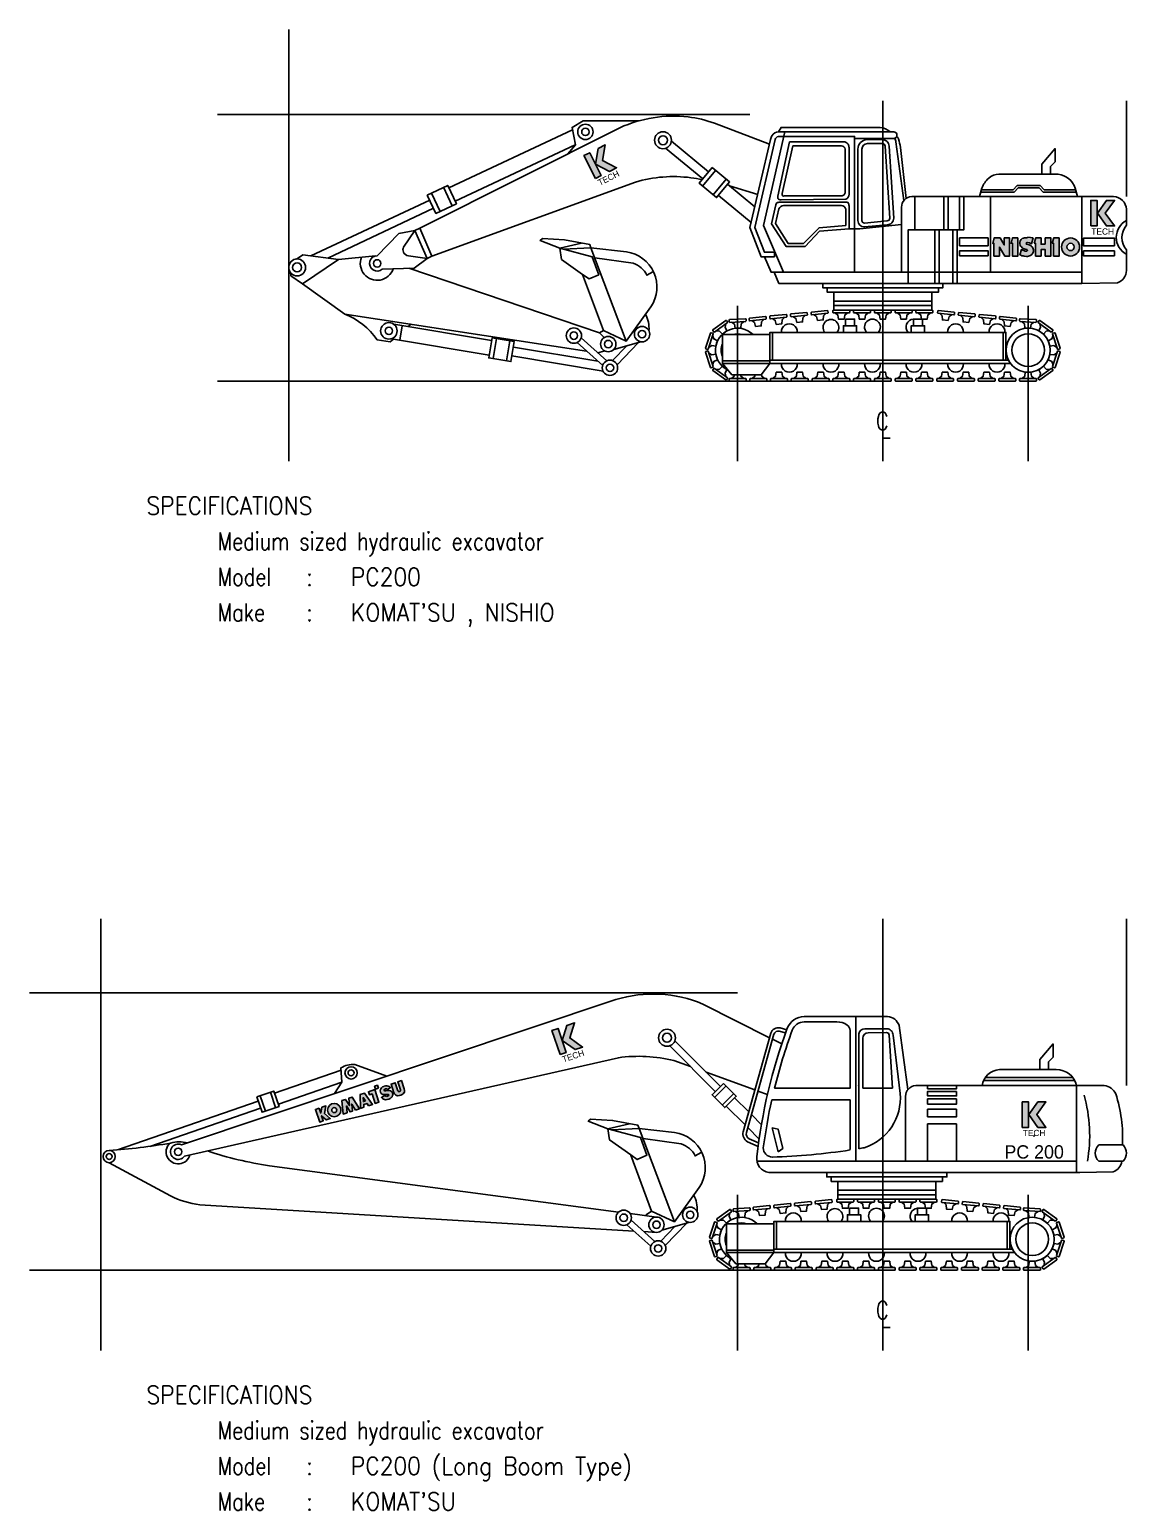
# Model space of a CAD drawing. Header units: inches. Extents: x -2548 to -2391, y 2200 to 2352.
# Drawn here: x -2403.2 to -2390.85, y 2240.74 to 2257.39 of the extents above; entities that cross this region are included whole.
import ezdxf
from ezdxf.enums import TextEntityAlignment as Align

# ---------------------------------------------------------------- set-up
doc = ezdxf.new("R2010")
doc.units = ezdxf.units.IN
doc.header["$MEASUREMENT"] = 0
doc.linetypes.add('CENTER', pattern=[2, 1.25, -0.25, 0.25, -0.25])
doc.layers.add('Dim_', color=8, linetype='Continuous')
doc.layers.add('Spec_', color=3, linetype='Continuous')
doc.styles.add('Aungsana New', font='Angsana New.ttf', dxfattribs={"height": 400})
doc.styles.add('Franklin', font='FRAHV.TTF')
doc.styles.add('ROMANS', font='romans', dxfattribs={"height": 0.1})

# ---------------------------------------------------------------- blocks, each defined once
blk = doc.blocks.new('K-TECH Ma_')
at = {"linetype": 'ByBlock', "lineweight": -2}
for color, points in [(10, [(-49, 303), (-106, 303), (-106, 77), (-49, 77)]), (170, [(105, 303), (34, 303), (-47, 190), (34, 77), (105, 77), (23, 190)])]:
    blk.add_hatch(color=color, dxfattribs=at).paths.add_polyline_path(points)
at = {"color": 10}
blk.add_lwpolyline([(-106, 77), (-49, 77), (-49, 303), (-106, 303)], close=True, dxfattribs=at)
at = {"color": 170}
blk.add_lwpolyline([(-47, 190), (34, 303), (105, 303), (23, 190), (105, 77), (34, 77), (-47, 190)], close=True, dxfattribs=at)
at = {"color": 7, "style": 'Aungsana New'}
blk.add_text('TECH', height=55.1, dxfattribs=at).set_placement((0, 0), align=Align.CENTER)
blk = doc.blocks.new('NISHIO Ma_')
at = {"linetype": 'ByBlock', "lineweight": -2}
h = blk.add_hatch(color=7, dxfattribs=at)
h.paths.add_polyline_path([(225, 0, 1), (385, 0, 1)])
h.paths.add_polyline_path([(337, 0, -1), (272, 0, -1)], flags=16)
h.paths.add_polyline_path([(204, 80), (155, 80), (142, 33), (154, 33), (154, -80), (204, -80)])
h.paths.add_polyline_path([(130, 80), (81, 80), (81, 25), (44, 25), (44, 80), (-4, 80), (-17, 33), (-5, 33), (-5, -80), (44, -80), (44, -23), (81, -23), (81, -80), (130, -80)])
h.paths.add_polyline_path([(-26, 81), (-73, 86), (-80, 81, 0.159), (-124, 74, 0.296), (-145, 27, 0.177), (-124, -7, 0.127), (-86, -21, -0.518), (-78, -31, -0.354), (-90, -38, -0.043), (-103, -35, -0.035), (-131, -23), (-144, -69, 0.072), (-107, -82), (-86, -84, 0.119), (-49, -75, 0.298), (-23, -25, 0.167), (-41, 7, 0.153), (-87, 25, -0.229), (-87, 38, -0.218), (-78, 40), (-65, 38, -0.055), (-41, 29)])
h.paths.add_polyline_path([(-162, 80), (-211, 80), (-223, 33), (-211, 33), (-211, -80), (-162, -80)])
h.paths.add_polyline_path([(-235, 80), (-283, 80), (-283, 18), (-319, 80), (-373, 80), (-385, 32), (-374, 32), (-374, -80), (-326, -80), (-326, -1), (-278, -80), (-235, -80)])
at = {"color": 7, "linetype": 'ByBlock', "lineweight": -2}
for points in [[(-319, 80), (-373, 80), (-385, 32), (-374, 32), (-374, -80), (-326, -80), (-326, -1), (-278, -80), (-235, -80), (-235, 80), (-283, 80), (-283, 18), (-319, 80)], [(-162, 80), (-211, 80), (-223, 33), (-211, 33), (-211, -80), (-162, -80), (-162, 80)], [(81, 25), (81, 80), (130, 80), (130, -80), (81, -80), (81, -23), (44, -23), (44, -80), (-5, -80), (-5, 33), (-17, 33), (-4, 80), (44, 80), (44, 25), (81, 25)], [(204, 80), (155, 80), (142, 33), (154, 33), (154, -80), (204, -80), (204, 80)]]:
    blk.add_lwpolyline(points, dxfattribs=at)
blk.add_lwpolyline([(-26, 81), (-73, 86), (-80, 81, 0.159), (-124, 74, 0.296), (-145, 27, 0.177), (-124, -7, 0.127), (-86, -21, -0.518), (-78, -31, -0.354), (-90, -38, -0.043), (-103, -35, -0.035), (-131, -23), (-144, -69, 0.072), (-107, -82), (-86, -84, 0.119), (-49, -75, 0.298), (-23, -25, 0.167), (-41, 7, 0.153), (-87, 25, -0.229), (-87, 38, -0.218), (-78, 40), (-65, 38, -0.055), (-41, 29), (-26, 81)], format="xyb", dxfattribs=at)
for radius in [80, 32.5]:
    blk.add_circle((305, 0), radius, dxfattribs=at)
blk = doc.blocks.new('PC200 Track _s')
at = {"color": 9, "linetype": 'ByBlock', "lineweight": -2}
for points in [[(-1492, 436), (-1377, 519), (-1376, 525), (-1386, 538), (-1392, 539), (-1506, 456), (-1507, 450), (-1498, 437)], [(-1357, 521), (-1216, 529), (-1211, 534), (-1212, 550), (-1217, 554), (-1358, 546), (-1362, 541), (-1361, 525)], [(-1178, 535), (-1037, 549), (-1034, 554), (-1035, 570), (-1040, 574), (-1181, 560), (-1184, 556), (-1183, 539)], [(-995, 553), (-854, 567), (-850, 571), (-852, 588), (-857, 592), (-997, 578), (-1001, 573), (-1000, 557)], [(-812, 571), (-671, 584), (-667, 589), (-669, 605), (-674, 609), (-814, 596), (-818, 591), (-817, 575)], [(-629, 589), (-488, 602), (-484, 607), (-486, 623), (-491, 627), (-631, 613), (-635, 609), (-634, 592)], [(-297, 605), (-439, 605), (-443, 609), (-443, 626), (-439, 630), (-297, 630), (-293, 626), (-293, 609)], [(-113, 605), (-255, 605), (-259, 609), (-259, 626), (-255, 630), (-113, 630), (-109, 626), (-109, 609)], [(71, 605), (-71, 605), (-75, 609), (-75, 626), (-71, 630), (71, 630), (75, 626), (75, 609)], [(255, 605), (113, 605), (109, 609), (109, 626), (113, 630), (255, 630), (259, 626), (259, 609)], [(439, 605), (297, 605), (293, 609), (293, 626), (297, 630), (439, 630), (443, 626), (443, 609)], [(629, 589), (488, 602), (484, 607), (486, 623), (491, 627), (631, 613), (635, 609), (634, 592)], [(812, 571), (671, 584), (667, 589), (669, 605), (674, 609), (814, 596), (818, 591), (817, 575)], [(995, 553), (854, 567), (850, 571), (852, 588), (857, 592), (997, 578), (1001, 573), (1000, 557)], [(1178, 535), (1037, 549), (1034, 554), (1035, 570), (1040, 574), (1181, 560), (1184, 556), (1183, 539)], [(1357, 521), (1216, 529), (1211, 534), (1212, 550), (1217, 554), (1358, 546), (1362, 541), (1361, 525)], [(1491, 436), (1377, 519), (1376, 525), (1386, 538), (1392, 539), (1506, 456), (1507, 450), (1498, 437)], [(-1547, 285), (-1503, 419), (-1506, 425), (-1522, 430), (-1527, 427), (-1571, 293), (-1568, 287), (-1553, 282)], [(1547, 285), (1503, 419), (1506, 425), (1522, 430), (1527, 427), (1571, 293), (1568, 287), (1552, 282)], [(-1503, 131), (-1547, 265), (-1553, 268), (-1568, 263), (-1571, 257), (-1527, 123), (-1522, 120), (-1506, 125)], [(1503, 130), (1547, 265), (1552, 268), (1568, 263), (1571, 257), (1527, 123), (1522, 120), (1506, 125)], [(-1377, 31), (-1492, 114), (-1498, 113), (-1507, 100), (-1506, 94), (-1392, 11), (-1386, 12), (-1376, 25)], [(-1217, 25), (-1358, 25), (-1362, 21), (-1362, 4), (-1358, 0), (-1217, 0), (-1212, 4), (-1212, 21)], [(-1033, 25), (-1174, 25), (-1179, 21), (-1179, 4), (-1174, 0), (-1033, 0), (-1029, 4), (-1029, 21)], [(-849, 25), (-990, 25), (-995, 21), (-995, 4), (-990, 0), (-849, 0), (-845, 4), (-845, 21)], [(-665, 25), (-806, 25), (-811, 21), (-811, 4), (-806, 0), (-665, 0), (-661, 4), (-661, 21)], [(-481, 25), (-622, 25), (-627, 21), (-627, 4), (-622, 0), (-481, 0), (-477, 4), (-477, 21)], [(-297, 25), (-439, 25), (-443, 21), (-443, 4), (-439, 0), (-297, 0), (-293, 4), (-293, 21)], [(-113, 25), (-255, 25), (-259, 21), (-259, 4), (-255, 0), (-113, 0), (-109, 4), (-109, 21)], [(71, 25), (-71, 25), (-75, 21), (-75, 4), (-71, 0), (71, 0), (75, 4), (75, 21)], [(255, 25), (113, 25), (109, 21), (109, 4), (113, 0), (255, 0), (259, 4), (259, 21)], [(439, 25), (297, 25), (293, 21), (293, 4), (297, 0), (439, 0), (443, 4), (443, 21)], [(622, 25), (481, 25), (477, 21), (477, 4), (481, 0), (622, 0), (627, 4), (627, 21)], [(806, 25), (665, 25), (661, 21), (661, 4), (665, 0), (806, 0), (811, 4), (811, 21)], [(990, 25), (849, 25), (845, 21), (845, 4), (849, 0), (990, 0), (995, 4), (995, 21)], [(1174, 25), (1033, 25), (1029, 21), (1029, 4), (1033, 0), (1174, 0), (1179, 4), (1179, 21)], [(1358, 25), (1217, 25), (1212, 21), (1212, 4), (1217, 0), (1358, 0), (1362, 4), (1362, 21)], [(1377, 31), (1491, 114), (1498, 113), (1507, 100), (1506, 94), (1392, 11), (1386, 12), (1376, 25)]]:
    blk.add_lwpolyline(points, close=True, dxfattribs=at)
at = {"color": 250, "linetype": 'ByBlock', "lineweight": -2}
for points in [[(-1232, 528), (-1255, 508), (-1258, 472), (-1308, 469), (-1315, 504), (-1340, 522)], [(-1054, 548), (-1076, 526), (-1078, 490), (-1127, 485), (-1136, 520), (-1162, 537)], [(-870, 565), (-893, 544), (-895, 508), (-944, 503), (-953, 538), (-979, 555)], [(-687, 583), (-709, 561), (-711, 525), (-761, 521), (-770, 556), (-796, 572)], [(-504, 601), (-526, 579), (-528, 543), (-578, 538), (-587, 573), (-613, 590)], [(-422, 605), (-398, 586), (-393, 550), (-343, 550), (-337, 586), (-313, 605)], [(-238, 605), (-214, 586), (-209, 550), (-159, 550), (-153, 586), (-129, 605)], [(-54, 605), (-30, 586), (-25, 550), (25, 550), (30, 586), (54, 605)], [(129, 605), (153, 586), (159, 550), (209, 550), (214, 586), (238, 605)], [(313, 605), (337, 586), (343, 550), (393, 550), (398, 586), (422, 605)], [(504, 601), (526, 579), (528, 543), (578, 538), (587, 573), (613, 590)], [(687, 583), (709, 561), (711, 525), (761, 521), (770, 556), (796, 572)], [(870, 565), (893, 544), (895, 508), (944, 503), (953, 538), (979, 555)], [(1054, 548), (1076, 526), (1078, 490), (1127, 485), (1136, 520), (1162, 537)], [(1232, 528), (1255, 508), (1258, 472), (1308, 469), (1315, 504), (1340, 522)], [(-1508, 404), (-1498, 375), (-1465, 359), (-1481, 311), (-1516, 317), (-1542, 300)], [(-1390, 509), (-1398, 480), (-1382, 447), (-1422, 418), (-1448, 444), (-1479, 445)], [(1390, 509), (1398, 480), (1382, 447), (1422, 418), (1448, 444), (1478, 445)], [(1508, 404), (1497, 375), (1465, 359), (1481, 311), (1516, 317), (1542, 300)], [(-1542, 250), (-1516, 233), (-1481, 239), (-1465, 191), (-1498, 175), (-1508, 146)], [(-1479, 105), (-1448, 106), (-1422, 132), (-1382, 103), (-1398, 70), (-1390, 41)], [(1478, 105), (1448, 106), (1422, 132), (1382, 102), (1398, 70), (1390, 41)], [(1542, 249), (1516, 233), (1481, 238), (1465, 191), (1497, 175), (1508, 146)], [(-1342, 25), (-1318, 44), (-1316, 58)], [(-1259, 58), (-1257, 44), (-1233, 25)], [(-1158, 25), (-1134, 44), (-1132, 58)], [(-1076, 61), (-1073, 44), (-1049, 25)], [(-974, 25), (-950, 44), (-945, 80), (-895, 80), (-889, 44), (-865, 25)], [(-790, 25), (-766, 44), (-761, 80), (-711, 80), (-705, 44), (-681, 25)], [(-606, 25), (-582, 44), (-577, 80), (-527, 80), (-521, 44), (-497, 25)], [(-422, 25), (-398, 44), (-393, 80), (-343, 80), (-337, 44), (-313, 25)], [(-238, 25), (-214, 44), (-209, 80), (-159, 80), (-153, 44), (-129, 25)], [(-54, 25), (-30, 44), (-25, 80), (25, 80), (30, 44), (54, 25)], [(129, 25), (153, 44), (159, 80), (209, 80), (214, 44), (238, 25)], [(313, 25), (337, 44), (343, 80), (393, 80), (398, 44), (422, 25)], [(497, 25), (521, 44), (527, 80), (577, 80), (582, 44), (606, 25)], [(681, 25), (705, 44), (711, 80), (761, 80), (766, 44), (790, 25)], [(865, 25), (889, 44), (895, 80), (945, 80), (950, 44), (974, 25)], [(1049, 25), (1073, 44), (1079, 80), (1129, 80), (1134, 44), (1158, 25)], [(1233, 25), (1257, 44), (1262, 80), (1312, 80), (1318, 44), (1342, 25)]]:
    blk.add_lwpolyline(points, dxfattribs=at)
at = {"color": 7, "linetype": 'ByBlock', "lineweight": -2}
for points in [[(-350, 433), (-350, 492), (-330, 492), (-330, 551), (-251, 551), (-251, 492), (-232, 492), (-232, 433)], [(252, 433), (252, 492), (271, 492), (271, 551), (350, 551), (350, 492), (370, 492), (370, 433)], [(-1421, 413), (-1001, 413), (-1001, 433), (1090, 433), (1090, 186), (1114, 186)], [(-1001, 413), (-1001, 157)], [(-330, 492), (-251, 492)], [(271, 492), (350, 492)], [(-1421, 157), (-1337, 58), (-1078, 58), (-1001, 157)], [(1130, 157), (-1421, 157)]]:
    blk.add_lwpolyline(points, dxfattribs=at)
at = {"linetype": 'ByBlock', "lineweight": -2}
blk.add_lwpolyline([(-1421, 413), (-1421, 157)], dxfattribs=at)
at = {"color": 8, "linetype": 'ByBlock', "lineweight": -2}
for points in [[(-977, 433), (-977, 186)], [(1066, 433), (1066, 186)], [(-1001, 180), (-1421, 180)], [(-1001, 186), (1110, 186)]]:
    blk.add_lwpolyline(points, dxfattribs=at)
at = {"color": 7, "linetype": 'ByBlock', "lineweight": -2}
blk.add_circle((1288, 275), 195, dxfattribs=at)
at = {"color": 8, "linetype": 'ByBlock', "lineweight": -2}
blk.add_circle((1288, 275), 145, dxfattribs=at)
for centre, radius, start, end in [((-460, 477), 70, 321.2448, 218.7552), ((-92, 480), 70, 317.4586, 222.5414), ((276, 480), 70, 93.6984, 222.5414), ((-1288, 275), 145, 72.2175, 107.7825), ((-828, 439), 70, 354.6295, 185.3705), ((644, 439), 70, 354.6295, 185.3705), ((1012, 439), 70, 354.6295, 185.3705), ((-1288, 275), 145, 156.68, 203.32), ((-828, 150), 70, 174.6295, 5.3705), ((-460, 150), 70, 174.6295, 5.3705), ((-92, 150), 70, 174.6295, 5.3705), ((276, 150), 70, 174.6295, 5.3705), ((644, 150), 70, 174.6295, 5.3705), ((1012, 150), 70, 174.6295, 5.3705)]:
    blk.add_arc(centre, radius, start, end, dxfattribs=at)
at = {"color": 7, "linetype": 'ByBlock', "lineweight": -2}
blk.add_arc((-1288, 275), 195, 45.0775, 244.3334, dxfattribs=at)
blk = doc.blocks.new('PC200 Driv_s')
at = {"color": 0, "linetype": 'ByBlock', "lineweight": -2}
for points in [[(-1175, 2805), (-1144, 2855), (-32, 2855, -0.150004), (81, 2804, -0.150004)], [(-1104, 2804), (122, 2804, -0.414), (159, 2767, -0.414), (122, 2729), (-314, 2729)], [(134, 2731, -0.046347), (147, 2692), (237, 2032)], [(2740, 1934), (2740, 1934, 0.391894), (2596, 2077), (325, 2077, 0.399), (210, 1956), (210, 1226)], [(2740, 1934), (2740, 1754, 0.358953), (2740, 1477), (2740, 1245)], [(2239, 1101), (2641, 1108, 0.325), (2740, 1245)]]:
    blk.add_lwpolyline(points, format="xyb", dxfattribs=at)
at = {"color": 7, "linetype": 'ByBlock', "lineweight": -2}
for points in [[(-1104, 2804), (-1104, 2805), (-1175, 2805, 0.282), (-1246, 2762, 0.079), (-1264, 2717), (-1495, 1730), (-1369, 1401), (-1219, 1401), (-1219, 1451), (-1332, 1451), (-1441, 1730), (-1213, 2717, -0.217), (-1175, 2754), (-1116, 2754)], [(2192, 2077), (2163, 2172, 0.297), (1974, 2328), (1305, 2328, 0.189), (1192, 2283, 0.14), (1115, 2172), (1086, 2078)]]:
    blk.add_lwpolyline(points, format="xyb", dxfattribs=at)
at = {"color": 0, "linetype": 'ByBlock', "lineweight": -2}
for points in [[(-1117, 1226), (-1344, 1752), (-1104, 2804)], [(-1116, 2754), (-317, 2754), (-317, 1226)], [(1212, 2077), (1212, 1226)], [(2239, 1101), (2239, 2077)], [(-1333, 1401), (-1257, 1226), (-1223, 1226), (-1169, 1101), (2239, 1101)], [(-1223, 1226), (2239, 1226)], [(284, 1101), (284, 1226)]]:
    blk.add_lwpolyline(points, dxfattribs=at)
at = {"color": 8, "linetype": 'ByBlock', "lineweight": -2}
for points in [[(-1049, 2691), (-1182, 2081, 0.142906), (-1181, 2056, 0.319507), (-1145, 2040), (-416, 2047, 0.264135), (-380, 2103), (-380, 2628, 0.094898), (-390, 2666, 0.299551), (-442, 2691)], [(-281, 1808, 0.411815), (-208, 1735), (49, 1760, 0.414759), (123, 1833), (70, 2645, 0.428955), (-4, 2716), (-179, 2718, 0.397983), (-280, 2611)], [(-1159, 2015, 0.100502), (-1192, 2006, 0.143698), (-1204, 1984), (-1253, 1770), (-1087, 1514), (-874, 1514), (-711, 1689), (-380, 1714), (-380, 1971, 0.120535), (-392, 2009, 0.215599), (-419, 2015)]]:
    blk.add_lwpolyline(points, format="xyb", close=True, dxfattribs=at)
at = {"color": 250, "linetype": 'ByBlock', "lineweight": -2}
for points in [[(25, 2645, 0.415755), (-4, 2675), (-173, 2673, 0.414114), (-235, 2611), (-236, 1808, 0.410978), (-208, 1779), (49, 1804, 0.414941), (79, 1833)], [(-1013, 2648), (-1134, 2111, 0.188389), (-1126, 2085, 0.189925), (-1107, 2084), (-467, 2084, 0.420393), (-424, 2128), (-424, 2611, 0.374419), (-467, 2648)], [(-1119, 1977, 0.236), (-1169, 1940), (-1207, 1774), (-1066, 1551), (-893, 1551), (-718, 1727), (-417, 1752), (-418, 1934, 0.38), (-467, 1977)]]:
    blk.add_lwpolyline(points, format="xyb", close=True, dxfattribs=at)
at = {"color": 8, "linetype": 'ByBlock', "lineweight": -2}
blk.add_lwpolyline([(156, 2751, -0.17), (175, 2725, -0.054), (197, 2629), (262, 2056)], format="xyb", dxfattribs=at)
at = {"color": 7, "linetype": 'ByBlock', "lineweight": -2}
for points in [[(1788, 2328), (1788, 2441), (1938, 2617), (1938, 2466), (1888, 2416), (1888, 2328)], [(284, 1226), (284, 1702), (911, 1702), (911, 2077)], [(360, 1702), (360, 2077)], [(-677, 1101), (-677, 1051), (-626, 1051), (-626, 1000), (-551, 1000), (-551, 800), (551, 800), (551, 1000), (626, 1000), (626, 1051), (676, 1051), (676, 1101)]]:
    blk.add_lwpolyline(points, dxfattribs=at)
at = {"color": 8, "linetype": 'ByBlock', "lineweight": -2}
for points in [[(2177, 2128), (1804, 2128), (1760, 2175), (1522, 2175), (1478, 2128), (1102, 2128)], [(2169, 2153), (1816, 2153), (1769, 2203), (1512, 2203), (1465, 2153), (1109, 2153)], [(685, 1702), (685, 2077)], [(735, 1702), (735, 2077)], [(861, 1702), (861, 2077)], [(-380, 1714), (-259, 1714), (209, 1764)], [(585, 1702), (585, 1101)], [(635, 1702), (635, 1101)], [(786, 1702), (786, 1101)], [(836, 1702), (836, 1101)], [(-626, 1051), (626, 1051)], [(551, 850), (-551, 850)]]:
    blk.add_lwpolyline(points, dxfattribs=at)
for points in [[(1185, 1524), (863, 1524), (863, 1612), (1185, 1612)], [(2605, 1522), (2258, 1522), (2258, 1610), (2605, 1610)], [(1185, 1412), (863, 1412), (863, 1467), (1185, 1467)], [(2605, 1410), (2258, 1410), (2258, 1465), (2605, 1465)]]:
    blk.add_lwpolyline(points, close=True, dxfattribs=at)
at = {"color": 9, "linetype": 'ByBlock', "lineweight": -2}
for points in [[(-551, 1000), (551, 1000)], [(551, 900), (-551, 900)]]:
    blk.add_lwpolyline(points, dxfattribs=at)
at = {"color": 8, "linetype": 'ByBlock', "lineweight": -2}
blk.add_arc((2844, 1617), 217, 118.7414, 240.761, dxfattribs=at)
at = {"layer": 'DEFPOINTS', "color": 7, "linetype": 'ByBlock', "lineweight": -2}
for p in [(-317, 2077), (1725, 1510), (2473, 1649)]:
    blk.add_point(p, dxfattribs=at)
blk = doc.blocks.new('PC200 Lbt_Driv_s')
at = {"color": 0, "linetype": 'ByBlock', "lineweight": -2}
for points in [[(-930, 2855), (8, 2855)], [(-348, 1226), (-348, 2855)], [(138, 2753), (237, 2032)], [(1906, 2258), (1268, 2258)], [(2133, 1101), (2133, 2077)], [(2652, 1410), (2660, 1410)], [(-1461, 1226), (2133, 1226)], [(2079, 1226), (2133, 1226)], [(2643, 1226), (2660, 1226)]]:
    blk.add_lwpolyline(points, dxfattribs=at)
at = {"color": 7, "linetype": 'ByBlock', "lineweight": -2}
for points in [[(-1448, 1394), (-1569, 1445, -0.307198), (-1617, 1559), (-1306, 2667, -0.395503), (-1201, 2726), (-1127, 2706)], [(-1443, 1433), (-1551, 1478, -0.291043), (-1581, 1550), (-1270, 2656, -0.389921), (-1210, 2690), (-1140, 2670)]]:
    blk.add_lwpolyline(points, format="xyb", dxfattribs=at)
at = {"color": 0, "linetype": 'ByBlock', "lineweight": -2}
for points in [[(-1121, 2723, 0.059895), (-1463, 1277, 0.410309), (-1328, 1101), (2171, 1101)], [(2446, 2077), (325, 2077, 0.399), (210, 1956), (210, 1226)], [(2171, 1101), (2545, 1108, 0.28921), (2643, 1226, 0.28921)]]:
    blk.add_lwpolyline(points, format="xyb", dxfattribs=at)
at = {"color": 8, "linetype": 'ByBlock', "lineweight": -2}
for points in [[(-1064, 2702, -0.305535), (-930, 2795), (-564, 2795, -0.14853), (-445, 2759, -0.181964), (-413, 2697), (-413, 2047), (-1264, 2047, -0.027779), (-1064, 2702)], [(149, 1990), (70, 2645, 0.416301), (-1, 2716, 0.409384)], [(-1294, 1919, 0.02226), (-1390, 1378)]]:
    blk.add_lwpolyline(points, format="xyb", dxfattribs=at)
at = {"color": 250, "linetype": 'ByBlock', "lineweight": -2}
blk.add_lwpolyline([(65, 2047), (25, 2645, 0.415755), (-4, 2675), (-209, 2673, 0.414114), (-271, 2611), (-272, 2047)], format="xyb", dxfattribs=at)
at = {"color": 8, "linetype": 'ByBlock', "lineweight": -2}
for points in [[(-1, 2716), (-248, 2716)], [(-317, 2661), (-317, 1368)], [(1108, 2167), (2092, 2167)], [(459, 2077), (459, 2042), (784, 2042), (784, 2077)], [(1090, 2135), (2112, 2135)], [(-1294, 1919), (-413, 1919)], [(-413, 1919), (-413, 1358)], [(459, 1646), (784, 1646)], [(459, 1646), (459, 1226)], [(784, 1646), (784, 1226)], [(2385, 1410), (2652, 1410)], [(2385, 1226), (2643, 1226)], [(-626, 1051), (626, 1051)], [(551, 850), (-551, 850)]]:
    blk.add_lwpolyline(points, dxfattribs=at)
at = {"color": 7, "linetype": 'ByBlock', "lineweight": -2}
for points in [[(1720, 2258), (1720, 2371), (1870, 2547), (1870, 2397), (1820, 2346), (1820, 2258)], [(-677, 1101), (-677, 1051), (-626, 1051), (-626, 1000), (-551, 1000), (-551, 800), (551, 800), (551, 1000), (626, 1000), (626, 1051), (676, 1051), (676, 1101)]]:
    blk.add_lwpolyline(points, dxfattribs=at)
at = {"color": 250, "linetype": 'ByBlock', "lineweight": -2}
for points in [[(-272, 2047), (65, 2047)], [(-1290, 1602), (-1223, 1334)], [(-1290, 1602), (-1224, 1588), (-1172, 1370)], [(-1223, 1334), (-1172, 1370)]]:
    blk.add_lwpolyline(points, dxfattribs=at)
at = {"color": 8, "linetype": 'ByBlock', "lineweight": -2}
for points in [[(784, 2013), (459, 2013), (459, 1962), (784, 1962)], [(784, 1928), (459, 1928), (459, 1869), (784, 1869)], [(784, 1811), (459, 1811), (459, 1727), (784, 1727)]]:
    blk.add_lwpolyline(points, close=True, dxfattribs=at)
at = {"color": 9, "linetype": 'ByBlock', "lineweight": -2}
for points in [[(-551, 1000), (551, 1000)], [(551, 900), (-551, 900)]]:
    blk.add_lwpolyline(points, dxfattribs=at)
at = {"color": 0, "linetype": 'ByBlock', "lineweight": -2}
for centre, radius, start, end in [((-928, 2648), 206, 90.4418, 158.8283), ((-2, 2707), 147, 18.1328, 86.2624), ((1279, 2050), 208, 93.1413, 172.5462), ((1910, 2030), 228, 12.0526, 91.0772), ((2431, 1920), 158, 24.2473, 84.573), ((1013, 1485), 1640, 357.3731, 17.738), ((2556, 1318), 139, 318.5327, 41.4673)]:
    blk.add_arc(centre, radius, start, end, dxfattribs=at)
at = {"color": 8, "linetype": 'ByBlock', "lineweight": -2}
for centre, radius, start, end in [((-246, 2642), 73.6, 91.8492, 165.0424), ((-434, 1937), 586, 287.6531, 5.2154), ((619, 1515), 1663, 349.9998, 15.904), ((-1286, 1377), 104, 179.1864, 268.2918), ((-1562, 9030), 7762, 272.0204, 278.5154), ((-1562, 9030), 7762, 279.2322, 279.6826), ((2467, 1318), 123, 131.6587, 228.3413)]:
    blk.add_arc(centre, radius, start, end, dxfattribs=at)
at = {"color": 7, "linetype": 'ByBlock', "lineweight": -2}
for p in [(-317, 2077), (1657, 1510)]:
    blk.add_point(p, dxfattribs=at)
blk = doc.blocks.new('PC200')
at = {"color": 7, "linetype": 'ByBlock', "lineweight": -2, "style": 'Franklin'}
blk.add_text('PC 200', height=150, dxfattribs=at).set_placement((0, -103), align=Align.TOP_CENTER)
blk = doc.blocks.new("KOMAT'SU Ma_")
at = {"linetype": 'ByBlock', "lineweight": -2}
h = blk.add_hatch(color=7, dxfattribs=at)
h.paths.add_polyline_path([(-385, 75), (-433, 75), (-467, 16), (-467, 75), (-510, 75), (-510, -75), (-467, -75), (-467, -16), (-433, -75), (-385, -75), (-428, 0)])
h.paths.add_polyline_path([(-387, 0, 1), (-237, 0, 1)])
h.paths.add_polyline_path([(-284, 0, -1), (-340, 0, -1)], flags=16)
h.paths.add_polyline_path([(-154, 75), (-196, 75), (-231, -75), (-184, -75), (-167, 1), (-149, -75), (-122, -75), (-104, 1), (-86, -75), (-39, -75), (-74, 75), (-116, 75), (-135, -6)])
h.paths.add_polyline_path([(70, 75), (22, 75), (-25, -75), (13, -75), (22, -45), (62, -45), (70, -75), (117, -75)])
h.paths.add_polyline_path([(42, 31), (54, -13), (29, -13)], flags=16)
h.paths.add_polyline_path([(193, 75), (118, 75), (118, 39), (149, 39), (149, -75), (193, -75)])
h.paths.add_polyline_path([(238, 111), (204, 111), (204, 75), (238, 75)])
h.paths.add_polyline_path([(358, 56), (348, 65), (337, 72), (323, 76), (306, 77), (301, 77), (285, 75), (271, 70), (260, 63), (253, 55), (246, 43), (244, 28), (244, 26), (247, 12), (255, -1), (260, -5), (271, -11), (286, -16), (306, -20), (320, -25), (324, -33), (322, -38), (307, -42), (298, -41), (286, -36), (279, -24), (236, -32), (238, -35), (243, -48), (251, -59), (261, -67), (273, -73), (288, -76), (304, -77), (311, -77), (327, -75), (341, -70), (353, -63), (362, -53), (369, -41), (371, -26), (369, -15), (363, -1), (357, 6), (345, 14), (338, 16), (325, 20), (306, 24), (293, 28), (290, 35), (291, 40), (305, 44), (307, 44), (321, 40), (329, 29), (367, 41), (365, 44)])
h.paths.add_polyline_path([(434, 75), (387, 75), (387, -27), (389, -43), (394, -56), (404, -65), (406, -67), (418, -73), (433, -76), (450, -77), (451, -77), (467, -76), (481, -72), (493, -65), (494, -64), (503, -54), (508, -41), (510, -24), (510, 75), (467, 75), (467, -19, -1), (434, -19)])
at = {"color": 7, "linetype": 'ByBlock', "lineweight": -2}
for points in [[(-467, 75), (-467, 16), (-433, 75), (-385, 75), (-428, 0), (-385, -75), (-433, -75), (-467, -16), (-467, -75), (-510, -75), (-510, 75)], [(-86, -75), (-104, 1), (-122, -75), (-149, -75), (-167, 1), (-184, -75), (-231, -75), (-196, 75), (-154, 75), (-135, -6), (-116, 75), (-74, 75), (-39, -75)], [(70, -75), (117, -75), (70, 75), (22, 75), (-25, -75), (13, -75), (22, -45), (62, -45)], [(54, -13), (29, -13), (42, 31)], [(193, 75), (118, 75), (118, 39), (149, 39), (149, -75), (193, -75)], [(238, 75), (238, 111), (204, 111), (204, 75)]]:
    blk.add_lwpolyline(points, close=True, dxfattribs=at)
for points in [[(306, -20), (320, -25), (324, -33), (322, -38), (307, -42), (298, -41), (286, -36), (279, -24), (236, -32), (238, -35), (243, -48), (251, -59), (261, -67), (273, -73), (288, -76), (304, -77), (311, -77), (327, -75), (341, -70), (353, -63), (362, -53), (369, -41), (371, -26), (369, -15), (363, -1), (357, 6), (345, 14), (338, 16), (325, 20), (306, 24), (293, 28), (290, 35), (291, 40), (305, 44), (307, 44), (321, 40), (329, 29), (367, 41), (365, 44), (358, 56), (348, 65), (337, 72), (323, 76), (306, 77)], [(306, 77), (301, 77), (285, 75), (271, 70), (260, 63), (253, 55), (246, 43), (244, 28), (244, 26), (247, 12), (255, -1), (260, -5), (271, -11), (286, -16), (306, -20)]]:
    blk.add_lwpolyline(points, dxfattribs=at)
blk.add_lwpolyline([(387, -27), (389, -43), (394, -56), (404, -65), (406, -67), (418, -73), (433, -76), (450, -77), (451, -77), (467, -76), (481, -72), (493, -65), (494, -64), (503, -54), (508, -41), (510, -24), (510, 75), (467, 75), (467, -19, -1), (434, -19), (434, 75), (387, 75)], format="xyb", close=True, dxfattribs=at)
for radius in [75, 28]:
    blk.add_circle((-312, 0), radius, dxfattribs=at)

msp = doc.modelspace()

# ---------------------------------------------------------------- linework, layer by layer
at = {"color": 51, "linetype": 'ByBlock', "lineweight": -2}
for points in [[(-2394.87848, 2256.10572), (-2395.49905, 2256.33912, 0.06285694), (-2395.7938, 2256.41054, 0.135), (-2396.56167, 2256.28901), (-2398.81375, 2255.15824), (-2398.86814, 2255.13425), (-2399.04795, 2255.09952), (-2399.29236, 2254.84917, 1.44165616), (-2399.23542, 2254.69784), (-2398.8762, 2254.70973), (-2398.72915, 2254.81901), (-2398.67593, 2254.84502), (-2396.38622, 2255.67823, -0.103), (-2395.76253, 2255.72666, -0.0163118), (-2395.63656, 2255.7044)], [(-2399.10859, 2253.91164), (-2399.14651, 2253.87954), (-2399.29302, 2253.9042, 0.14958058), (-2399.65842, 2254.19312)], [(-2395.76863, 2245.72985), (-2395.95336, 2245.79701, 0.09660575), (-2396.57903, 2245.82823), (-2401.46045, 2244.72181, -2.13251005), (-2401.49576, 2244.84974), (-2396.60661, 2246.48254, -0.17579034), (-2395.62844, 2246.43261), (-2394.87858, 2246.0539)], [(-2399.77273, 2245.42517), (-2399.69105, 2245.55397), (-2399.7006, 2245.71377, -0.15918243), (-2399.54301, 2245.75333), (-2399.18556, 2245.62127)], [(-2401.42926, 2244.87195, 0.13079262), (-2401.61663, 2244.86905, -0.02750844), (-2402.30809, 2244.78646, 1), (-2402.30809, 2244.64836), (-2401.61898, 2244.27388, 0.07260152), (-2401.28716, 2244.17312), (-2396.40337, 2243.87949)], [(-2401.20164, 2244.78047, 0.04475525), (-2400.50432, 2244.61401), (-2396.57656, 2244.09341)]]:
    msp.add_lwpolyline(points, format="xyb", dxfattribs=at)
for points in [[(-2398.48524, 2255.61154), (-2397.09516, 2256.26506)], [(-2397.14769, 2255.99477), (-2397.06283, 2256.0956), (-2397.10033, 2256.29216), (-2396.97513, 2256.36732), (-2396.34488, 2256.36732)], [(-2398.41501, 2255.46214), (-2397.06322, 2256.09765)], [(-2395.34938, 2255.65333), (-2395.04345, 2255.40078)], [(-2395.32824, 2255.63588), (-2395.01122, 2255.53851)], [(-2395.45286, 2255.52798), (-2395.08479, 2255.22412)], [(-2399.72655, 2254.80832), (-2400.12855, 2254.85762), (-2400.20005, 2254.8124)], [(-2399.31294, 2254.84664), (-2399.72655, 2254.80832), (-2400.13308, 2254.53166), (-2399.65842, 2254.19312), (-2396.93608, 2253.77604)], [(-2400.26905, 2254.65995), (-2400.26312, 2254.62441), (-2400.13308, 2254.53166)], [(-2398.93625, 2254.70774), (-2396.79029, 2253.98131), (-2396.73791, 2253.92896)], [(-2398.00545, 2253.89488), (-2399.10568, 2254.07853)], [(-2398.91128, 2254.07866), (-2398.94343, 2254.05144)], [(-2398.03263, 2253.73204), (-2399.13286, 2253.91569)], [(-2396.80924, 2253.7566), (-2396.73147, 2253.77864)], [(-2394.74055, 2245.98419), (-2394.84446, 2246.03667)], [(-2400.44794, 2245.43055), (-2399.69915, 2245.68949)], [(-2395.04351, 2245.46622), (-2395.58991, 2245.66488)], [(-2400.40477, 2245.30573), (-2399.69221, 2245.55215)], [(-2394.90091, 2245.41438), (-2395.00817, 2245.45337)], [(-2395.36442, 2245.28554), (-2395.15389, 2245.07293)], [(-2395.27057, 2245.37847), (-2395.11284, 2245.21918)], [(-2395.0825, 2245.18853), (-2394.96945, 2245.07437)], [(-2395.12354, 2245.04228), (-2394.9952, 2244.91267)], [(-2396.44654, 2244.07618), (-2396.15017, 2244.0369)], [(-2396.29074, 2243.87272), (-2396.15017, 2243.86427)]]:
    msp.add_lwpolyline(points, dxfattribs=at)
at = {"color": 7, "linetype": 'ByBlock', "lineweight": -2}
for points in [[(-2396.04705, 2256.05803), (-2395.62932, 2255.71318)], [(-2395.98237, 2256.13637), (-2395.56464, 2255.79152)], [(-2400.0379, 2254.84651), (-2398.70158, 2255.47475)], [(-2399.84852, 2254.82328), (-2398.65836, 2255.38281)], [(-2396.7091, 2253.66742), (-2396.9974, 2253.92417)], [(-2396.74796, 2254.00921), (-2396.79029, 2253.98131)], [(-2397.76016, 2253.82175), (-2396.80917, 2253.66301)], [(-2396.75555, 2253.61526), (-2397.04385, 2253.87201)], [(-2396.48531, 2253.83666), (-2396.64418, 2253.67007)], [(-2396.63115, 2253.79481), (-2396.32715, 2253.88204)], [(-2396.35243, 2253.87479), (-2396.59363, 2253.62187)], [(-2397.77689, 2253.72154), (-2396.75057, 2253.55023)], [(-2395.99994, 2245.96345), (-2395.48933, 2245.44779)], [(-2395.94219, 2246.02064), (-2395.43158, 2245.50498)], [(-2402.21327, 2244.7932), (-2400.63166, 2245.34014)], [(-2401.85181, 2244.8322), (-2400.6051, 2245.26333)], [(-2396.20571, 2244.10418), (-2396.2674, 2244.06353), (-2396.26231, 2244.05176)], [(-2396.21331, 2243.71023), (-2396.4832, 2243.95059)], [(-2396.16685, 2243.76239), (-2396.43675, 2244.00275)], [(-2395.94306, 2243.93163), (-2396.10193, 2243.76504)], [(-2396.0889, 2243.88978), (-2395.7849, 2243.97701)], [(-2395.81019, 2243.96976), (-2396.05139, 2243.71684)]]:
    msp.add_lwpolyline(points, dxfattribs=at)
at = {"color": 51, "linetype": 'ByBlock', "lineweight": -2}
for points in [[(-2395.52422, 2255.84049), (-2395.32836, 2255.67879), (-2395.47388, 2255.50252), (-2395.66974, 2255.66421)], [(-2398.7286, 2255.53221), (-2398.49875, 2255.64027), (-2398.4015, 2255.4334), (-2398.63135, 2255.32535)], [(-2398.00022, 2253.92619), (-2397.74971, 2253.88438), (-2397.78734, 2253.65891), (-2398.03786, 2253.70073)], [(-2400.64827, 2245.38815), (-2400.45624, 2245.45455), (-2400.39647, 2245.28173), (-2400.5885, 2245.21533)], [(-2395.39549, 2245.54072), (-2395.25252, 2245.39634), (-2395.38246, 2245.26767), (-2395.52543, 2245.41205)]]:
    msp.add_lwpolyline(points, close=True, dxfattribs=at)
at = {"color": 8, "linetype": 'ByBlock', "lineweight": -2}
for points in [[(-2395.63057, 2255.63187), (-2395.48505, 2255.80815)], [(-2398.44747, 2255.41179), (-2398.54472, 2255.61866)], [(-2395.51305, 2255.53486), (-2395.36753, 2255.71113)], [(-2398.58538, 2255.34696), (-2398.68263, 2255.55382)], [(-2398.86814, 2255.13425), (-2398.72915, 2254.81901)], [(-2398.81375, 2255.15824), (-2398.67593, 2254.84502)], [(-2396.99448, 2254.99134), (-2397.23894, 2254.93513), (-2396.87387, 2254.83762), (-2396.79971, 2254.6361), (-2396.9089, 2254.58852), (-2396.98174, 2254.64)], [(-2396.49076, 2253.88912), (-2396.88736, 2254.93869)], [(-2399.00967, 2254.0625), (-2399.03685, 2253.89967)], [(-2397.98776, 2253.69237), (-2397.95012, 2253.91783)], [(-2397.83745, 2253.66728), (-2397.79981, 2253.89274)], [(-2400.5501, 2245.22861), (-2400.60986, 2245.40143)], [(-2400.43488, 2245.26845), (-2400.49464, 2245.44127)], [(-2395.49684, 2245.38317), (-2395.36689, 2245.51184)], [(-2395.41106, 2245.29655), (-2395.28112, 2245.42522)], [(-2396.45223, 2245.08631), (-2396.69669, 2245.0301), (-2396.33162, 2244.93259), (-2396.25747, 2244.73107), (-2396.36665, 2244.6835), (-2396.43949, 2244.73497)], [(-2395.94851, 2243.9841), (-2396.34512, 2245.03366)]]:
    msp.add_lwpolyline(points, dxfattribs=at)
for points in [[(-2398.86814, 2255.13425), (-2398.99678, 2254.94572, 0.21129449), (-2398.99663, 2254.88936, 0.27060425), (-2398.94071, 2254.84843), (-2398.72915, 2254.81901)], [(-2396.84313, 2254.82657), (-2396.413, 2254.76524, -0.206), (-2396.25746, 2254.62965), (-2396.18969, 2254.66689)], [(-2396.30088, 2244.92154), (-2395.87075, 2244.86021, -0.206), (-2395.71522, 2244.72462), (-2395.64745, 2244.76186)]]:
    msp.add_lwpolyline(points, format="xyb", dxfattribs=at)
at = {"color": 7, "linetype": 'ByBlock', "lineweight": -2}
for points in [[(-2396.98174, 2254.64), (-2397.22041, 2254.80868), (-2397.23894, 2254.93513), (-2397.46035, 2255.01889), (-2397.43395, 2255.04261), (-2397.18685, 2255.02966), (-2396.90123, 2254.9739), (-2396.88736, 2254.93869), (-2396.48838, 2254.89269, -0.555), (-2396.21342, 2254.27292), (-2396.49076, 2253.88912), (-2396.74796, 2254.00921), (-2396.9815, 2254.63937)], [(-2396.43949, 2244.73497), (-2396.67816, 2244.90365), (-2396.69669, 2245.0301), (-2396.91811, 2245.11386), (-2396.89171, 2245.13758), (-2396.64461, 2245.12463), (-2396.35898, 2245.06887), (-2396.34512, 2245.03366), (-2395.94613, 2244.98766, -0.555), (-2395.67117, 2244.36789), (-2395.94851, 2243.9841), (-2396.20571, 2244.10418), (-2396.43926, 2244.73434)]]:
    msp.add_lwpolyline(points, format="xyb", dxfattribs=at)
at = {"color": 250, "linetype": 'ByBlock', "lineweight": -2}
for points in [[(-2396.88736, 2254.93869), (-2397.19867, 2254.92363)], [(-2396.34512, 2245.03366), (-2396.65643, 2245.0186)]]:
    msp.add_lwpolyline(points, dxfattribs=at)
at = {"color": 51, "linetype": 'ByBlock', "lineweight": -2}
for centre, radius in [((-2396.95004, 2256.24207), 0.08631), ((-2396.07684, 2256.14849), 0.09524), ((-2400.19309, 2254.71741), 0.09524), ((-2399.1608, 2254.00404), 0.09266), ((-2396.03167, 2246.05325), 0.09524), ((-2399.58651, 2245.65857), 0.06905)]:
    msp.add_circle(centre, radius, dxfattribs=at)
at = {"color": 8, "linetype": 'ByBlock', "lineweight": -2}
for centre, radius in [((-2396.95004, 2256.24207), 0.04187), ((-2396.07684, 2256.14849), 0.0508), ((-2400.19309, 2254.71741), 0.0508), ((-2399.29219, 2254.76286), 0.04187), ((-2399.1608, 2254.00404), 0.04187), ((-2397.07957, 2253.95058), 0.04187), ((-2396.69241, 2253.85561), 0.04187), ((-2396.31263, 2253.96712), 0.04187), ((-2396.67338, 2253.58885), 0.04187), ((-2396.03167, 2246.05325), 0.0508), ((-2399.58651, 2245.65857), 0.03349), ((-2402.30809, 2244.71741), 0.03349), ((-2401.53131, 2244.77109), 0.04187), ((-2396.51892, 2244.02917), 0.04187), ((-2395.77039, 2244.06209), 0.04187), ((-2396.15017, 2243.95058), 0.04187), ((-2396.13113, 2243.68382), 0.04187)]:
    msp.add_circle(centre, radius, dxfattribs=at)
at = {"color": 7, "linetype": 'ByBlock', "lineweight": -2}
for centre in [(-2397.07957, 2253.95058), (-2396.69241, 2253.85561), (-2396.31263, 2253.96712), (-2396.67338, 2253.58885), (-2396.51892, 2244.02917), (-2395.77039, 2244.06209), (-2396.15017, 2243.95058), (-2396.13113, 2243.68382)]:
    msp.add_circle(centre, 0.08631, dxfattribs=at)
at = {"color": 8, "linetype": 'ByBlock', "lineweight": -2}
msp.add_arc((-2399.29219, 2254.76286), 0.19049, 158.677492, 341.348679, dxfattribs=at)
at = {"color": 7, "linetype": 'ByBlock', "lineweight": -2}
for centre in [(-2396.5411, 2254.03847), (-2395.99885, 2244.13345)]:
    msp.add_arc(centre, 0.30704, 353.992319, 29.452434, dxfattribs=at)
at = {"color": 250, "linetype": 'ByBlock', "lineweight": -2}
for centre, radius, start, end in [((-2402.30809, 2244.71741), 0.06905, 270, 90), ((-2401.53131, 2244.77109), 0.13631, 135.585019, 344.899197)]:
    msp.add_arc(centre, radius, start, end, dxfattribs=at)
at = {"layer": 'Dim_', "color": 250, "linetype": 'CENTER', "lineweight": -2, "ltscale": 17}
for points in [[(-2400.28833, 2252.53765), (-2400.28833, 2257.39244)], [(-2393.60333, 2256.59244), (-2393.60333, 2252.53765)], [(-2390.86333, 2255.51485), (-2390.86333, 2256.59244)], [(-2395.09801, 2256.43765), (-2401.08833, 2256.43765)], [(-2395.23833, 2252.53765), (-2395.23833, 2254.28688)], [(-2391.96833, 2252.53765), (-2391.96833, 2254.28688)], [(-2393.62595, 2253.43765), (-2401.08833, 2253.43765)], [(-2402.40333, 2247.39244), (-2402.40333, 2242.53765)], [(-2393.60333, 2247.39244), (-2393.60333, 2242.53765)], [(-2390.86333, 2245.51485), (-2390.86333, 2247.39244)], [(-2395.23833, 2246.55765), (-2403.20333, 2246.55765)], [(-2395.23833, 2242.53765), (-2395.23833, 2244.28688)], [(-2391.96833, 2242.53765), (-2391.96833, 2244.28688)], [(-2393.62595, 2243.43765), (-2403.20333, 2243.43765)]]:
    msp.add_lwpolyline(points, dxfattribs=at)

# ---------------------------------------------------------------- block references
at = {"color": 51, "linetype": 'ByBlock', "lineweight": -2, "xscale": 0.001, "yscale": 0.001, "zscale": 0.001}
for name, p in [('PC200 Driv_s', (-2393.60333, 2253.43765)), ('PC200 Lbt_Driv_s', (-2393.55816, 2243.43765))]:
    msp.add_blockref(name, p, dxfattribs=at)
at = {"color": 0, "linetype": 'ByBlock'}
for p, xscale, yscale, zscale, rotation in [((-2396.67358, 2255.69146), 0.001269902912621579, 0.001269902912621579, 0.001269902912621579, 26.66120502112297), ((-2397.07673, 2245.81421), 0.001269902912621698, 0.001269902912621698, 0.001269902912621698, 18.46743696552183)]:
    msp.add_blockref('K-TECH Ma_', p, dxfattribs=dict(at, xscale=xscale, yscale=yscale, zscale=zscale, rotation=rotation))
at = {"color": 0, "linetype": 'ByBlock', "lineweight": -2}
for name, p, xscale, yscale, zscale in [('K-TECH Ma_', (-2391.13009, 2255.0866), 0.001269902912621547, 0.001269902912621547, 0.001269902912621547), ('PC200 Track _s', (-2393.60333, 2253.43765), 0.001269902912621547, 0.001269902912621547, 0.001269902912621547), ('K-TECH Ma_', (-2391.90095, 2244.94752), 0.001269902912621547, 0.001269902912621547, 0.001269902912621547), ('PC200', (-2391.90095, 2244.94752), 0.001, 0.001, 0.001), ('PC200 Track _s', (-2393.55816, 2243.43765), 0.001269902912621547, 0.001269902912621547, 0.001269902912621547)]:
    msp.add_blockref(name, p, dxfattribs=dict(at, xscale=xscale, yscale=yscale, zscale=zscale))
at = {"color": 2, "lineweight": -2, "xscale": 0.001269902912621547, "yscale": 0.001269902912621547, "zscale": 0.001269902912621547}
msp.add_blockref('NISHIO Ma_', (-2391.87806, 2254.94752), dxfattribs=at)
at = {"color": 0, "linetype": 'ByBlock', "lineweight": -2, "xscale": 0.001, "yscale": 0.001, "zscale": 0.001, "rotation": 18.46743696554596}
msp.add_blockref("KOMAT'SU Ma_", (-2399.47964, 2245.33855), dxfattribs=at)

# ---------------------------------------------------------------- texts
at = {"layer": 'Spec_', "color": 142, "linetype": 'ByBlock', "lineweight": -2, "style": 'ROMANS', "width": 0.8}
for s, p in [('C', (-2393.6811, 2252.89004)), ('L', (-2393.63097, 2252.7959)), ('Medium sized hydraulic excavator', (-2401.08833, 2251.53765)), ('Model', (-2401.08833, 2251.13765)), ('Make', (-2401.08833, 2250.73765)), ('C', (-2393.6811, 2242.89004)), ('L', (-2393.63097, 2242.7959)), ('Medium sized hydraulic excavator', (-2401.08833, 2241.53765)), ('Model', (-2401.08833, 2241.13765)), ('Make', (-2401.08833, 2240.73765))]:
    msp.add_text(s, height=0.2, dxfattribs=at).set_placement(p)
at = {"layer": 'Spec_', "linetype": 'ByBlock', "lineweight": -2, "style": 'ROMANS', "width": 0.9}
for p in [(-2401.88833, 2251.93765), (-2401.88833, 2241.93765)]:
    msp.add_text('SPECIFICATIONS', height=0.2, dxfattribs=at).set_placement(p)
at = {"layer": 'Spec_', "color": 54, "linetype": 'ByBlock', "lineweight": -2, "style": 'ROMANS', "width": 0.8}
for p in [(-2400.08833, 2251.13765), (-2400.08833, 2250.73765), (-2400.08833, 2241.13765), (-2400.08833, 2240.73765)]:
    msp.add_text(':', height=0.2, dxfattribs=at).set_placement(p)
at = {"layer": 'Spec_', "color": 253, "linetype": 'ByBlock', "lineweight": -2, "style": 'ROMANS', "width": 0.9}
for s, p in [('PC200', (-2399.58833, 2251.13765)), ("KOMAT'SU , NISHIO", (-2399.58833, 2250.73765)), ('PC200 (Long Boom Type)', (-2399.58833, 2241.13765)), ("KOMAT'SU", (-2399.58833, 2240.73765))]:
    msp.add_text(s, height=0.2, dxfattribs=at).set_placement(p)

doc.saveas('drawing.dxf')
